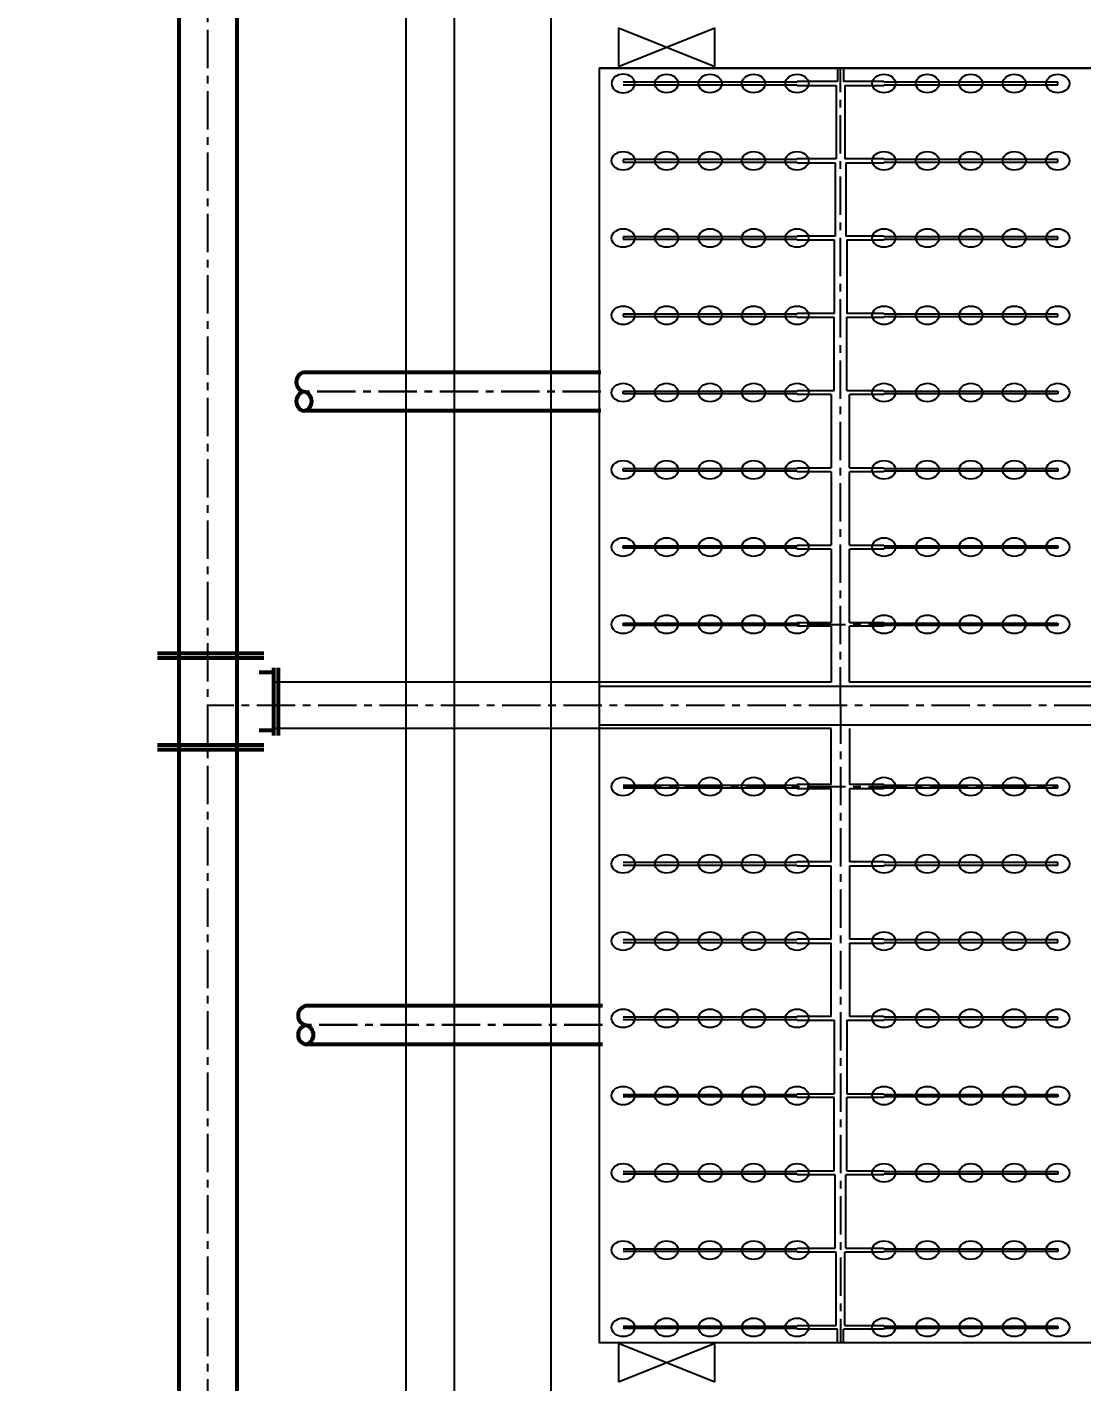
# Model space of a CAD drawing. Header units: millimetres. Extents: x 738100 to 1284508, y 138373 to 260796.
# Drawn here: x 775163 to 783900, y 186369 to 197592 of the extents above; entities that cross this region are included whole.
import ezdxf

# ---------------------------------------------------------------- set-up
doc = ezdxf.new("R2010")
doc.units = ezdxf.units.MM
doc.linetypes.add('CENTER', pattern=[50.8, 31.75, -6.35, 6.35, -6.35])
doc.layers.add('空气管道', color=4, linetype='Continuous', lineweight=53)
doc.layers.add('轴线', color=6, linetype='CENTER')
doc.styles.add('长仿宋', font='simfang.ttf', dxfattribs={"width": 0.7})
doc.dimstyles.new('副本ISO-25', dxfattribs={"dimtxt": 750, "dimasz": 400, "dimexe": 500, "dimexo": 200, "dimgap": 200, "dimtad": 1, "dimdec": 1, "dimdsep": 46, "dimtxsty": '长仿宋', "dimblk": 'ARCHTICK', "dimcen": 200, "dimadec": 0, "dimazin": 0, "dimtfac": 1, "dimtdec": 1, "dimtmove": 0, "dimatfit": 3, "dimldrblk": 'ARCHTICK', "dimfxl": 0.5, "dimfxlon": 1, "dimarcsym": 0})

# ---------------------------------------------------------------- blocks, each defined once
blk = doc.blocks.new('_ArchTick')
at = {"color": 0, "linetype": 'ByBlock', "lineweight": 25, "const_width": 0.15}
blk.add_lwpolyline([(-0.5, -0.5), (0.5, 0.5)], dxfattribs=at)
blk = doc.blocks.new('*D27')
at = {"color": 0, "lineweight": -2, "ltscale": 100, "transparency": 16777216}
for p, q in [((766220, 186368), (765719, 186368)), ((766219, 181280), (766219, 186368)), ((766220, 181280), (765719, 181280))]:
    blk.add_line(p, q, dxfattribs=at)
at = {"layer": 'Defpoints', "color": 0, "ltscale": 100, "transparency": 16777216}
for p in [(766219, 186368), (779900, 186368), (779500, 181280)]:
    blk.add_point(p, dxfattribs=at)
at = {"color": 0, "lineweight": -2, "ltscale": 100, "transparency": 16777216, "xscale": 400, "yscale": 400, "zscale": 400}
for p, rotation in [((766219, 186368), 90), ((766219, 181280), 270)]:
    blk.add_blockref('_ArchTick', p, dxfattribs=dict(at, rotation=rotation))
at = {"color": 0, "lineweight": -3, "ltscale": 100, "transparency": 16777216, "insert": (765640, 183824), "char_height": 750, "attachment_point": 5, "rotation": 90, "style": '长仿宋'}
blk.add_mtext('5088', dxfattribs=at)
blk = doc.blocks.new('*D28')
at = {"color": 0, "lineweight": -2, "ltscale": 100, "transparency": 16777216}
for p, q in [((766219, 186692), (766219, 189722)), ((766220, 186692), (765719, 186692)), ((766219, 186368), (766219, 186692)), ((766220, 186368), (765719, 186368)), ((766219, 186368), (766219, 185968))]:
    blk.add_line(p, q, dxfattribs=at)
at = {"layer": 'Defpoints', "color": 0, "ltscale": 100, "transparency": 16777216}
for p in [(766219, 186692), (779500, 186692), (779500, 186368)]:
    blk.add_point(p, dxfattribs=at)
at = {"color": 0, "lineweight": -2, "ltscale": 100, "transparency": 16777216, "xscale": 400, "yscale": 400, "zscale": 400}
for p, rotation in [((766219, 186692), 270), ((766219, 186368), 90)]:
    blk.add_blockref('_ArchTick', p, dxfattribs=dict(at, rotation=rotation))
at = {"color": 0, "lineweight": -3, "ltscale": 100, "transparency": 16777216, "insert": (765638, 188607), "char_height": 750, "attachment_point": 5, "rotation": 90, "style": '长仿宋'}
blk.add_mtext('324.8', dxfattribs=at)
blk = doc.blocks.new('*D29')
at = {"color": 0, "lineweight": -2, "ltscale": 100, "transparency": 16777216}
for p, q in [((766220, 191780), (765719, 191780)), ((766219, 186692), (766219, 191780)), ((766220, 186692), (765719, 186692))]:
    blk.add_line(p, q, dxfattribs=at)
at = {"layer": 'Defpoints', "color": 0, "ltscale": 100, "transparency": 16777216}
for p in [(766219, 191780), (779522, 191780), (779500, 186692)]:
    blk.add_point(p, dxfattribs=at)
at = {"color": 0, "lineweight": -2, "ltscale": 100, "transparency": 16777216, "xscale": 400, "yscale": 400, "zscale": 400}
for p, rotation in [((766219, 191780), 90), ((766219, 186692), 270)]:
    blk.add_blockref('_ArchTick', p, dxfattribs=dict(at, rotation=rotation))
at = {"color": 0, "lineweight": -3, "ltscale": 100, "transparency": 16777216, "insert": (765640, 189236), "char_height": 750, "attachment_point": 5, "rotation": 90, "style": '长仿宋'}
blk.add_mtext('5088', dxfattribs=at)
blk = doc.blocks.new('*D30')
at = {"color": 0, "lineweight": -2, "ltscale": 100, "transparency": 16777216}
for p, q in [((766220, 197252), (765720, 197252)), ((766220, 197252), (766220, 192164)), ((766220, 192164), (765720, 192164))]:
    blk.add_line(p, q, dxfattribs=at)
at = {"layer": 'Defpoints', "color": 0, "ltscale": 100, "transparency": 16777216}
for p in [(779900, 197252), (766220, 192164), (779900, 192164)]:
    blk.add_point(p, dxfattribs=at)
at = {"color": 0, "lineweight": -2, "ltscale": 100, "transparency": 16777216, "xscale": 400, "yscale": 400, "zscale": 400}
for p, rotation in [((766220, 197252), 90), ((766220, 192164), 270)]:
    blk.add_blockref('_ArchTick', p, dxfattribs=dict(at, rotation=rotation))
at = {"color": 0, "lineweight": -3, "ltscale": 100, "transparency": 16777216, "insert": (765640, 194708), "char_height": 750, "attachment_point": 5, "rotation": 90, "style": '长仿宋'}
blk.add_mtext('5088', dxfattribs=at)
blk = doc.blocks.new('*D31')
at = {"color": 0, "lineweight": -2, "ltscale": 100, "transparency": 16777216}
for p, q in [((766220, 197601), (766220, 199866)), ((766220, 197601), (765720, 197601)), ((766220, 197252), (766220, 197601)), ((766220, 197252), (765720, 197252)), ((766220, 197252), (766220, 196852))]:
    blk.add_line(p, q, dxfattribs=at)
at = {"layer": 'Defpoints', "color": 0, "ltscale": 100, "transparency": 16777216}
for p in [(766220, 197601), (779900, 197601), (779900, 197252)]:
    blk.add_point(p, dxfattribs=at)
at = {"color": 0, "lineweight": -2, "ltscale": 100, "transparency": 16777216, "xscale": 400, "yscale": 400, "zscale": 400}
for p, rotation in [((766220, 197601), 270), ((766220, 197252), 90)]:
    blk.add_blockref('_ArchTick', p, dxfattribs=dict(at, rotation=rotation))
at = {"color": 0, "lineweight": -3, "ltscale": 100, "transparency": 16777216, "insert": (765640, 199134), "char_height": 750, "attachment_point": 5, "rotation": 90, "style": '长仿宋'}
blk.add_mtext('349', dxfattribs=at)
blk = doc.blocks.new('*D32')
at = {"color": 0, "lineweight": -2, "ltscale": 100, "transparency": 16777216}
for p, q in [((766220, 202849), (765720, 202849)), ((766220, 202849), (766220, 197601)), ((766220, 197601), (765720, 197601))]:
    blk.add_line(p, q, dxfattribs=at)
at = {"layer": 'Defpoints', "color": 0, "ltscale": 100, "transparency": 16777216}
for p in [(781824, 202849), (766220, 197601), (781876, 197601)]:
    blk.add_point(p, dxfattribs=at)
at = {"color": 0, "lineweight": -2, "ltscale": 100, "transparency": 16777216, "xscale": 400, "yscale": 400, "zscale": 400}
for p, rotation in [((766220, 202849), 90), ((766220, 197601), 270)]:
    blk.add_blockref('_ArchTick', p, dxfattribs=dict(at, rotation=rotation))
at = {"color": 0, "lineweight": -3, "ltscale": 100, "transparency": 16777216, "insert": (765640, 200225), "char_height": 750, "attachment_point": 5, "rotation": 90, "style": '长仿宋'}
blk.add_mtext('5248', dxfattribs=at)

msp = doc.modelspace()

# ---------------------------------------------------------------- linework, layer by layer
at = {"lineweight": -3, "ltscale": 100}
for p, q in [((778300.494, 202849.464), (778300.494, 166920.906)), ((778700.494, 200321.464), (778700.494, 166920.906)), ((843900.494, 197252.449), (779900.494, 197252.449)), ((779900.494, 197250.595), (843900.494, 197250.595)), ((779900.494, 192132.449), (843900.494, 192132.449)), ((779900.494, 192132.449), (843900.494, 192132.449)), ((779900.494, 192132.449), (843900.494, 192132.449)), ((779900.494, 191812.449), (843900.494, 191812.449)), ((843900.494, 186692.449), (779900.494, 186692.449))]:
    msp.add_line(p, q, dxfattribs=at)
at = {"lineweight": -3}
for p, q in [((779500.494, 202881.464), (779500.494, 169717.864)), ((779900.494, 197252.449), (779900.494, 192132.449)), ((779900.494, 197252.449), (779900.494, 196576.824)), ((779900.494, 196256.824), (779900.494, 190112.184)), ((779900.494, 189792.184), (779900.494, 186692.449)), ((780060.494, 186690.041), (780060.494, 186370.041))]:
    msp.add_line(p, q, dxfattribs=at)
at = {"ltscale": 10}
for p, q in [((781876.494, 197252.449), (781876.494, 197140.449)), ((781924.494, 197252.449), (781924.494, 197140.449)), ((781540.494, 197134.689), (780100.494, 197134.689)), ((780100.494, 197114.209), (781540.494, 197114.209)), ((781876.494, 197140.449), (781540.494, 197140.449)), ((781540.494, 197140.449), (781540.494, 197134.689)), ((781540.494, 197114.209), (781540.494, 197108.449)), ((781540.494, 197108.449), (781864.494, 197108.449)), ((781864.494, 197108.449), (781864.494, 196500.449)), ((782260.494, 197140.449), (781924.494, 197140.449)), ((781936.494, 197108.449), (782260.494, 197108.449)), ((781936.494, 197108.449), (781936.494, 196500.449)), ((782260.494, 197134.689), (782260.494, 197140.449)), ((783700.494, 197134.689), (782260.494, 197134.689)), ((782260.494, 197108.449), (782260.494, 197114.209)), ((782260.494, 197114.209), (783700.494, 197114.209)), ((783700.494, 197114.209), (783700.494, 197134.689)), ((780100.494, 196494.689), (780100.494, 196474.209)), ((781540.494, 196494.689), (780100.494, 196494.689)), ((780100.494, 196474.209), (781540.494, 196474.209)), ((781864.494, 196500.449), (781540.494, 196500.449)), ((781540.494, 196500.449), (781540.494, 196494.689)), ((781540.494, 196474.209), (781540.494, 196468.449)), ((781540.494, 196468.449), (781856.494, 196468.449)), ((781856.494, 196468.449), (781856.494, 195860.449)), ((782260.494, 196500.449), (781936.494, 196500.449)), ((781944.494, 196468.449), (782260.494, 196468.449)), ((781944.494, 196468.449), (781944.494, 195860.449)), ((782260.494, 196494.689), (782260.494, 196500.449)), ((783700.494, 196494.689), (782260.494, 196494.689)), ((782260.494, 196468.449), (782260.494, 196474.209)), ((782260.494, 196474.209), (783700.494, 196474.209)), ((783700.494, 196474.209), (783700.494, 196494.689)), ((780100.494, 195854.689), (780100.494, 195834.209)), ((781540.494, 195854.689), (780100.494, 195854.689)), ((781856.494, 195860.449), (781540.494, 195860.449)), ((781540.494, 195860.449), (781540.494, 195854.689)), ((782260.494, 195860.449), (781944.494, 195860.449)), ((782260.494, 195854.689), (782260.494, 195860.449)), ((783700.494, 195854.689), (782260.494, 195854.689)), ((783700.494, 195834.209), (783700.494, 195854.689)), ((780100.494, 195834.209), (781540.494, 195834.209)), ((781540.494, 195834.209), (781540.494, 195828.449)), ((781540.494, 195828.449), (781848.494, 195828.449)), ((781848.494, 195828.449), (781848.494, 195220.449)), ((781952.494, 195828.449), (782260.494, 195828.449)), ((781952.494, 195828.449), (781952.494, 195220.449)), ((782260.494, 195828.449), (782260.494, 195834.209)), ((782260.494, 195834.209), (783700.494, 195834.209)), ((780100.494, 195214.689), (780100.494, 195194.209)), ((781540.494, 195214.689), (780100.494, 195214.689)), ((780100.494, 195194.209), (781540.494, 195194.209)), ((781848.494, 195220.449), (781540.494, 195220.449)), ((781540.494, 195220.449), (781540.494, 195214.689)), ((781540.494, 195194.209), (781540.494, 195188.449)), ((781540.494, 195188.449), (781848.494, 195188.449)), ((781848.494, 194580.449), (781848.494, 195188.449)), ((782260.494, 195220.449), (781952.494, 195220.449)), ((781952.494, 195188.449), (782260.494, 195188.449)), ((781952.494, 194580.449), (781952.494, 195188.449)), ((782260.494, 195214.689), (782260.494, 195220.449)), ((783700.494, 195214.689), (782260.494, 195214.689)), ((782260.494, 195188.449), (782260.494, 195194.209)), ((782260.494, 195194.209), (783700.494, 195194.209)), ((783700.494, 195194.209), (783700.494, 195214.689)), ((780100.494, 194554.209), (780100.494, 194574.689)), ((780100.494, 194574.689), (781540.494, 194574.689)), ((781540.494, 194554.209), (780100.494, 194554.209)), ((781540.494, 194574.689), (781540.494, 194580.449)), ((781540.494, 194580.449), (781848.494, 194580.449)), ((781540.494, 194548.449), (781540.494, 194554.209)), ((781824.494, 194548.449), (781540.494, 194548.449)), ((781824.494, 194548.449), (781824.494, 193940.449)), ((781952.494, 194580.449), (782260.494, 194580.449)), ((782260.494, 194548.449), (781976.494, 194548.449)), ((781976.494, 193940.449), (781976.494, 194548.449)), ((782260.494, 194580.449), (782260.494, 194574.689)), ((782260.494, 194574.689), (783700.494, 194574.689)), ((783700.494, 194554.209), (782260.494, 194554.209)), ((782260.494, 194554.209), (782260.494, 194548.449)), ((783700.494, 194574.689), (783700.494, 194554.209)), ((781540.494, 193934.689), (781540.494, 193940.449)), ((781540.494, 193940.449), (781824.494, 193940.449)), ((781976.494, 193940.449), (782260.494, 193940.449)), ((782260.494, 193940.449), (782260.494, 193934.689)), ((780100.494, 193914.209), (780100.494, 193934.689)), ((780100.494, 193934.689), (781540.494, 193934.689)), ((781540.494, 193914.209), (780100.494, 193914.209)), ((781540.494, 193908.449), (781540.494, 193914.209)), ((781824.494, 193908.449), (781540.494, 193908.449)), ((781824.494, 193908.449), (781824.494, 193300.449)), ((782260.494, 193908.449), (781976.494, 193908.449)), ((781976.494, 193300.449), (781976.494, 193908.449)), ((782260.494, 193934.689), (783700.494, 193934.689)), ((783700.494, 193914.209), (782260.494, 193914.209)), ((782260.494, 193914.209), (782260.494, 193908.449)), ((783700.494, 193934.689), (783700.494, 193914.209)), ((780100.494, 193274.209), (780100.494, 193294.689)), ((780100.494, 193294.689), (781540.494, 193294.689)), ((781540.494, 193274.209), (780100.494, 193274.209)), ((781540.494, 193294.689), (781540.494, 193300.449)), ((781540.494, 193300.449), (781824.494, 193300.449)), ((781540.494, 193268.449), (781540.494, 193274.209)), ((781824.494, 193268.449), (781540.494, 193268.449)), ((781824.494, 193268.449), (781824.494, 192660.449)), ((781976.494, 193300.449), (782260.494, 193300.449)), ((782260.494, 193268.449), (781976.494, 193268.449)), ((781976.494, 192660.449), (781976.494, 193268.449)), ((782260.494, 193300.449), (782260.494, 193294.689)), ((782260.494, 193294.689), (783700.494, 193294.689)), ((783700.494, 193274.209), (782260.494, 193274.209)), ((782260.494, 193274.209), (782260.494, 193268.449)), ((783700.494, 193294.689), (783700.494, 193274.209)), ((780100.494, 192634.209), (780100.494, 192654.689)), ((780100.494, 192654.689), (781540.494, 192654.689)), ((781540.494, 192634.209), (780100.494, 192634.209)), ((781540.494, 192654.689), (781540.494, 192660.449)), ((781540.494, 192660.449), (781824.494, 192660.449)), ((781540.494, 192628.449), (781540.494, 192634.209)), ((781824.494, 192628.449), (781540.494, 192628.449)), ((781824.494, 192628.449), (781824.494, 192164.449)), ((781976.494, 192660.449), (782260.494, 192660.449)), ((782260.494, 192628.449), (781976.494, 192628.449)), ((781976.494, 192164.449), (781976.494, 192628.449)), ((782260.494, 192660.449), (782260.494, 192654.689)), ((782260.494, 192654.689), (783700.494, 192654.689)), ((783700.494, 192634.209), (782260.494, 192634.209)), ((782260.494, 192634.209), (782260.494, 192628.449)), ((783700.494, 192654.689), (783700.494, 192634.209)), ((781824.494, 192164.449), (777220.494, 192164.449)), ((785824.494, 192164.449), (781976.494, 192164.449)), ((781824.494, 191780.449), (777220.494, 191780.449)), ((781824.494, 191316.449), (781824.494, 191780.449)), ((781976.494, 191780.449), (781976.494, 191316.449)), ((781540.494, 191310.689), (780100.494, 191310.689)), ((780100.494, 191290.209), (781540.494, 191290.209)), ((781824.494, 191316.449), (781540.494, 191316.449)), ((781540.494, 191316.449), (781540.494, 191310.689)), ((781540.494, 191290.209), (781540.494, 191284.449)), ((781540.494, 191284.449), (781824.494, 191284.449)), ((781824.494, 190676.449), (781824.494, 191284.449)), ((782260.494, 191316.449), (781976.494, 191316.449)), ((781976.494, 191284.449), (782260.494, 191284.449)), ((781976.494, 191284.449), (781976.494, 190676.449)), ((782260.494, 191310.689), (782260.494, 191316.449)), ((783700.494, 191310.689), (782260.494, 191310.689)), ((782260.494, 191284.449), (782260.494, 191290.209)), ((782260.494, 191290.209), (783700.494, 191290.209)), ((783700.494, 191290.209), (783700.494, 191310.689)), ((781540.494, 190670.689), (780100.494, 190670.689)), ((780100.494, 190650.209), (781540.494, 190650.209)), ((781824.494, 190676.449), (781540.494, 190676.449)), ((781540.494, 190676.449), (781540.494, 190670.689)), ((781540.494, 190650.209), (781540.494, 190644.449)), ((781540.494, 190644.449), (781824.494, 190644.449)), ((781824.494, 190036.449), (781824.494, 190644.449)), ((782260.494, 190676.449), (781976.494, 190676.449)), ((781976.494, 190644.449), (782260.494, 190644.449)), ((781976.494, 190644.449), (781976.494, 190036.449)), ((782260.494, 190670.689), (782260.494, 190676.449)), ((783700.494, 190670.689), (782260.494, 190670.689)), ((782260.494, 190644.449), (782260.494, 190650.209)), ((782260.494, 190650.209), (783700.494, 190650.209)), ((783700.494, 190650.209), (783700.494, 190670.689)), ((781540.494, 190030.689), (780100.494, 190030.689)), ((780100.494, 190010.209), (781540.494, 190010.209)), ((781824.494, 190036.449), (781540.494, 190036.449)), ((781540.494, 190036.449), (781540.494, 190030.689)), ((781540.494, 190010.209), (781540.494, 190004.449)), ((782260.494, 190036.449), (781976.494, 190036.449)), ((782260.494, 190030.689), (782260.494, 190036.449)), ((783700.494, 190030.689), (782260.494, 190030.689)), ((782260.494, 190004.449), (782260.494, 190010.209)), ((782260.494, 190010.209), (783700.494, 190010.209)), ((783700.494, 190010.209), (783700.494, 190030.689)), ((781540.494, 190004.449), (781824.494, 190004.449)), ((781824.494, 189396.449), (781824.494, 190004.449)), ((781976.494, 190004.449), (782260.494, 190004.449)), ((781976.494, 190004.449), (781976.494, 189396.449)), ((781540.494, 189390.689), (780100.494, 189390.689)), ((780100.494, 189370.209), (781540.494, 189370.209)), ((781824.494, 189396.449), (781540.494, 189396.449)), ((781540.494, 189396.449), (781540.494, 189390.689)), ((781540.494, 189370.209), (781540.494, 189364.449)), ((781540.494, 189364.449), (781848.494, 189364.449)), ((781848.494, 189364.449), (781848.494, 188756.449)), ((781952.494, 189364.449), (782260.494, 189364.449)), ((781952.494, 189364.449), (781952.494, 188756.449)), ((782260.494, 189396.449), (781976.494, 189396.449)), ((782260.494, 189390.689), (782260.494, 189396.449)), ((783700.494, 189390.689), (782260.494, 189390.689)), ((782260.494, 189364.449), (782260.494, 189370.209)), ((782260.494, 189370.209), (783700.494, 189370.209)), ((783700.494, 189370.209), (783700.494, 189390.689)), ((780100.494, 188750.689), (781540.494, 188750.689)), ((781540.494, 188730.209), (780100.494, 188730.209)), ((781540.494, 188750.689), (781540.494, 188756.449)), ((781540.494, 188756.449), (781848.494, 188756.449)), ((781540.494, 188724.449), (781540.494, 188730.209)), ((781848.494, 188724.449), (781540.494, 188724.449)), ((781848.494, 188116.449), (781848.494, 188724.449)), ((781952.494, 188756.449), (782260.494, 188756.449)), ((782260.494, 188724.449), (781952.494, 188724.449)), ((781952.494, 188116.449), (781952.494, 188724.449)), ((782260.494, 188756.449), (782260.494, 188750.689)), ((782260.494, 188750.689), (783700.494, 188750.689)), ((783700.494, 188730.209), (782260.494, 188730.209)), ((782260.494, 188730.209), (782260.494, 188724.449)), ((783700.494, 188750.689), (783700.494, 188730.209)), ((780100.494, 188110.689), (781540.494, 188110.689)), ((781540.494, 188110.689), (781540.494, 188116.449)), ((781540.494, 188116.449), (781848.494, 188116.449)), ((781952.494, 188116.449), (782260.494, 188116.449)), ((782260.494, 188116.449), (782260.494, 188110.689)), ((782260.494, 188110.689), (783700.494, 188110.689)), ((783700.494, 188110.689), (783700.494, 188090.209)), ((781540.494, 188090.209), (780100.494, 188090.209)), ((781540.494, 188084.449), (781540.494, 188090.209)), ((781856.494, 188084.449), (781540.494, 188084.449)), ((781856.494, 187476.449), (781856.494, 188084.449)), ((782260.494, 188084.449), (781944.494, 188084.449)), ((781944.494, 187476.449), (781944.494, 188084.449)), ((783700.494, 188090.209), (782260.494, 188090.209)), ((782260.494, 188090.209), (782260.494, 188084.449)), ((780100.494, 187470.689), (781540.494, 187470.689)), ((781540.494, 187450.209), (780100.494, 187450.209)), ((781540.494, 187470.689), (781540.494, 187476.449)), ((781540.494, 187476.449), (781856.494, 187476.449)), ((781540.494, 187444.449), (781540.494, 187450.209)), ((781864.494, 187444.449), (781540.494, 187444.449)), ((781864.494, 186836.449), (781864.494, 187444.449)), ((782260.494, 187444.449), (781936.494, 187444.449)), ((781936.494, 186836.449), (781936.494, 187444.449)), ((781944.494, 187476.449), (782260.494, 187476.449)), ((782260.494, 187476.449), (782260.494, 187470.689)), ((782260.494, 187470.689), (783700.494, 187470.689)), ((783700.494, 187450.209), (782260.494, 187450.209)), ((782260.494, 187450.209), (782260.494, 187444.449)), ((783700.494, 187470.689), (783700.494, 187450.209)), ((780100.494, 186830.689), (781540.494, 186830.689)), ((781540.494, 186810.209), (780100.494, 186810.209)), ((781540.494, 186830.689), (781540.494, 186836.449)), ((781540.494, 186836.449), (781864.494, 186836.449)), ((781540.494, 186804.449), (781540.494, 186810.209)), ((781876.494, 186804.449), (781540.494, 186804.449)), ((781876.494, 186692.449), (781876.494, 186804.449)), ((781924.494, 186692.449), (781924.494, 186804.449)), ((782260.494, 186804.449), (781924.494, 186804.449)), ((781936.494, 186836.449), (782260.494, 186836.449)), ((782260.494, 186836.449), (782260.494, 186830.689)), ((782260.494, 186830.689), (783700.494, 186830.689)), ((783700.494, 186810.209), (782260.494, 186810.209)), ((782260.494, 186810.209), (782260.494, 186804.449)), ((783700.494, 186830.689), (783700.494, 186810.209))]:
    msp.add_line(p, q, dxfattribs=at)
at = {"ltscale": 10, "extrusion": (0, 0, -1)}
msp.add_ellipse((780100.494, 197124.449), major_axis=(96, 0), ratio=0.8, start_param=3.141592654, end_param=9.424777961, dxfattribs=at)
at = {"ltscale": 10}
for centre in [(780460.494, 197124.449), (780820.494, 197124.449), (781180.494, 197124.449), (781540.494, 197124.449), (782260.494, 197124.449), (782620.494, 197124.449), (782980.494, 197124.449), (783340.494, 197124.449), (783700.494, 197124.449), (780100.494, 196484.449), (780460.494, 196484.449), (780820.494, 196484.449), (781180.494, 196484.449), (781540.494, 196484.449), (782260.494, 196484.449), (782620.494, 196484.449), (782980.494, 196484.449), (783340.494, 196484.449), (783700.494, 196484.449), (780100.494, 195844.449), (780460.494, 195844.449), (780820.494, 195844.449), (781180.494, 195844.449), (781540.494, 195844.449), (782260.494, 195844.449), (782620.494, 195844.449), (782980.494, 195844.449), (783340.494, 195844.449), (783700.494, 195844.449), (780100.494, 195204.449), (780460.494, 195204.449), (780820.494, 195204.449), (781180.494, 195204.449), (781540.494, 195204.449), (782260.494, 195204.449), (782620.494, 195204.449), (782980.494, 195204.449), (783340.494, 195204.449), (783700.494, 195204.449), (780100.494, 194564.449), (780460.494, 194564.449), (780820.494, 194564.449), (781180.494, 194564.449), (781540.494, 194564.449), (782260.494, 194564.449), (782620.494, 194564.449), (782980.494, 194564.449), (783340.494, 194564.449), (783700.494, 194564.449), (780100.494, 193924.449), (780460.494, 193924.449), (780820.494, 193924.449), (781180.494, 193924.449), (781540.494, 193924.449), (782260.494, 193924.449), (782620.494, 193924.449), (782980.494, 193924.449), (783340.494, 193924.449), (783700.494, 193924.449), (780100.494, 193284.449), (780460.494, 193284.449), (780820.494, 193284.449), (781180.494, 193284.449), (781540.494, 193284.449), (782260.494, 193284.449), (782620.494, 193284.449), (782980.494, 193284.449), (783340.494, 193284.449), (783700.494, 193284.449), (780100.494, 192644.449), (780460.494, 192644.449), (780820.494, 192644.449), (781180.494, 192644.449), (781540.494, 192644.449), (782260.494, 192644.449), (782620.494, 192644.449), (782980.494, 192644.449), (783340.494, 192644.449), (783700.494, 192644.449)]:
    msp.add_ellipse(centre, major_axis=(-96, 0), ratio=0.8, start_param=3.141592654, end_param=9.424777961, dxfattribs=at)
for centre in [(780100.494, 191300.449), (780460.494, 191300.449), (780820.494, 191300.449), (781180.494, 191300.449), (781540.494, 191300.449), (782260.494, 191300.449), (782620.494, 191300.449), (782980.494, 191300.449), (783340.494, 191300.449), (783700.494, 191300.449), (780100.494, 190660.449), (780460.494, 190660.449), (780820.494, 190660.449), (781180.494, 190660.449), (781540.494, 190660.449), (782260.494, 190660.449), (782620.494, 190660.449), (782980.494, 190660.449), (783340.494, 190660.449), (783700.494, 190660.449), (780100.494, 190020.449), (780460.494, 190020.449), (780820.494, 190020.449), (781180.494, 190020.449), (781540.494, 190020.449), (782260.494, 190020.449), (782620.494, 190020.449), (782980.494, 190020.449), (783340.494, 190020.449), (783700.494, 190020.449), (780100.494, 189380.449), (780460.494, 189380.449), (780820.494, 189380.449), (781180.494, 189380.449), (781540.494, 189380.449), (782260.494, 189380.449), (782620.494, 189380.449), (782980.494, 189380.449), (783340.494, 189380.449), (783700.494, 189380.449), (780100.494, 188740.449), (780460.494, 188740.449), (780820.494, 188740.449), (781180.494, 188740.449), (781540.494, 188740.449), (782260.494, 188740.449), (782620.494, 188740.449), (782980.494, 188740.449), (783340.494, 188740.449), (783700.494, 188740.449), (780100.494, 188100.449), (780460.494, 188100.449), (780820.494, 188100.449), (781180.494, 188100.449), (781540.494, 188100.449), (782260.494, 188100.449), (782620.494, 188100.449), (782980.494, 188100.449), (783340.494, 188100.449), (783700.494, 188100.449), (780100.494, 187460.449), (780460.494, 187460.449), (780820.494, 187460.449), (781180.494, 187460.449), (781540.494, 187460.449), (782260.494, 187460.449), (782620.494, 187460.449), (782980.494, 187460.449), (783340.494, 187460.449), (783700.494, 187460.449), (780100.494, 186820.449), (780460.494, 186820.449), (780820.494, 186820.449), (781180.494, 186820.449), (781540.494, 186820.449), (782260.494, 186820.449), (782620.494, 186820.449), (782980.494, 186820.449), (783340.494, 186820.449), (783700.494, 186820.449)]:
    msp.add_ellipse(centre, major_axis=(96, 0), ratio=0.8, dxfattribs=at)
at = {"layer": 'Defpoints', "ltscale": 10}
for p, q in [((780060.494, 197265.978), (780860.494, 197585.978)), ((780060.494, 197585.978), (780860.494, 197265.978)), ((780860.494, 197265.978), (780860.494, 197585.978)), ((780060.494, 186370.041), (780860.494, 186690.041)), ((780060.494, 186690.041), (780860.494, 186370.041)), ((780860.494, 186370.041), (780860.494, 186690.041))]:
    msp.add_line(p, q, dxfattribs=at)
at = {"layer": 'Defpoints', "lineweight": 53}
for p, q in [((779915.247, 194731.787), (777456.283, 194731.787)), ((779915.247, 194411.787), (777456.283, 194411.787)), ((779930.637, 189483.845), (777471.672, 189483.845)), ((779930.637, 189163.845), (777471.672, 189163.845))]:
    msp.add_line(p, q, dxfattribs=at)
at = {"layer": 'Defpoints', "lineweight": 53, "ltscale": 10}
for centre, start, end in [((777473.916, 194651.787), 102.4302141, 257.5697859), ((777473.916, 194491.787), 102.4302141, 257.5697859), ((777438.649, 194491.787), 282.4302141, 77.5697859), ((777489.305, 189403.845), 102.4302141, 257.5697859), ((777489.305, 189243.845), 102.4302141, 257.5697859), ((777454.039, 189243.845), 282.4302141, 77.5697859)]:
    msp.add_arc(centre, 81.92, start, end, dxfattribs=at)
at = {"layer": '空气管道', "ltscale": 10}
for p, q in [((776420.494, 202721.464), (776420.494, 181503.355)), ((776900.494, 202721.464), (776900.494, 181503.355)), ((777124.027, 192404.267), (776244.027, 192404.267)), ((777124.027, 192364.267), (776244.027, 192364.267)), ((777204.027, 192284.267), (777204.027, 191724.267)), ((777244.027, 192284.267), (777244.027, 191724.267)), ((777204.027, 192244.267), (777084.027, 192244.267)), ((777204.027, 191764.267), (777084.027, 191764.267)), ((777124.027, 191644.267), (776244.027, 191644.267)), ((777124.027, 191604.267), (776244.027, 191604.267))]:
    msp.add_line(p, q, dxfattribs=at)
at = {"layer": '轴线', "ltscale": 10}
for p, q in [((776660.494, 181503.355), (776660.494, 228961.872)), ((781900.494, 191972.449), (781900.494, 197252.449)), ((779915.247, 194573.762), (777448.957, 194573.762)), ((779915.247, 194571.787), (777456.283, 194571.787)), ((780100.494, 192644.449), (783700.494, 192644.449)), ((841900.494, 191972.449), (776660.494, 191972.449)), ((781900.494, 191972.449), (781900.494, 186692.449)), ((780100.494, 191300.449), (783700.494, 191300.449)), ((779930.637, 189325.819), (777464.346, 189325.819)), ((779930.637, 189323.845), (777471.672, 189323.845))]:
    msp.add_line(p, q, dxfattribs=at)
at = {"layer": '轴线', "color": 4, "ltscale": 10}
for p, q in [((780060.494, 197585.978), (780060.494, 197250.595)), ((779900.494, 190112.184), (779900.494, 189792.184))]:
    msp.add_line(p, q, dxfattribs=at)

# ---------------------------------------------------------------- dimensions: what is measured, and where the dimension line sits
at = {"lineweight": -3, "ltscale": 100}
for base, p1, p2, picture, middle in [((766219.551, 197601.464), (781824.494, 202849.464), (781876.494, 197601.464), '*D32', (765640.266, 200225.464)), ((766219.551, 197601.464), (779900.494, 197252.449), (779900.494, 197601.464), '*D31', (765640.266, 199133.964)), ((766219.551, 192164.449), (779900.494, 197252.449), (779900.494, 192164.449), '*D30', (765640.266, 194708.449)), ((766219.051, 191780.449), (779500.494, 186692.449), (779522.494, 191780.449), '*D29', (765639.766, 189236.449)), ((766219.051, 186692.449), (779500.494, 186367.633), (779500.494, 186692.449), '*D28', (765637.623, 188607.449)), ((766219.051, 186367.633), (779500.494, 181279.633), (779900.494, 186367.633), '*D27', (765639.766, 183823.633))]:
    dim = msp.add_linear_dim(base=base, p1=p1, p2=p2, angle=90, dimstyle='副本ISO-25', dxfattribs=at)
    dim.commit()
    dim.dimension.update_dxf_attribs({"geometry": picture, "text_midpoint": middle})

doc.saveas('drawing.dxf')
